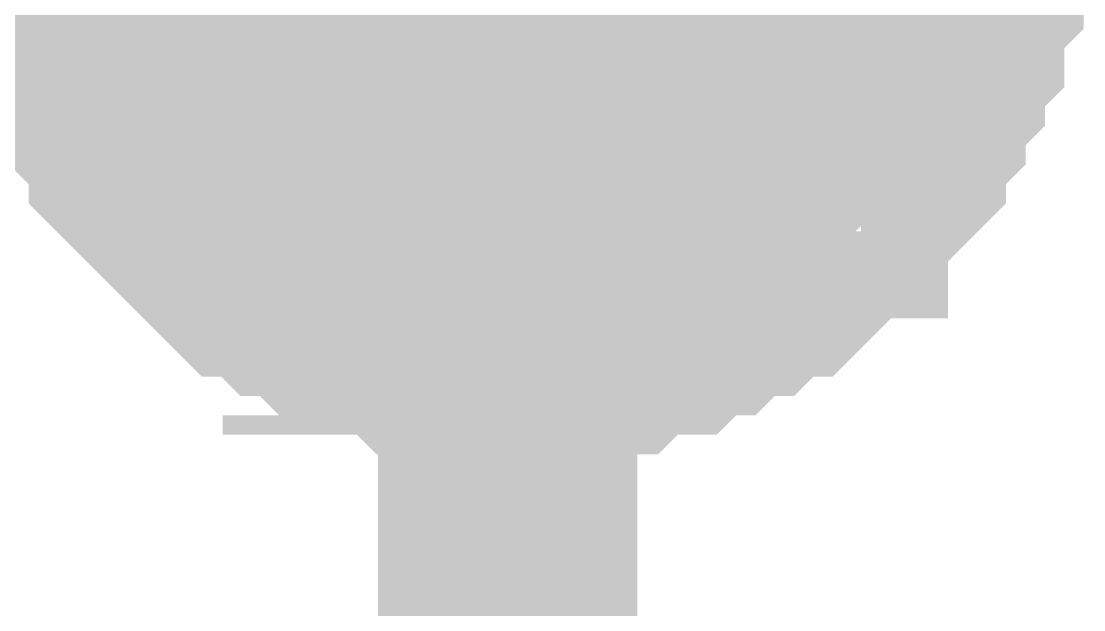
# Model space of a CAD drawing. Header units: millimetres. Extents: x 0 to 800, y 0 to 567.
# Drawn here: x 595.437 to 596.663, y 187.148 to 187.828 of the extents above; entities that cross this region are included whole.
import ezdxf

# ---------------------------------------------------------------- set-up
doc = ezdxf.new("R2010")
doc.units = ezdxf.units.MM
doc.layers.add('Sheet', color=255, linetype='Continuous')

msp = doc.modelspace()

# ---------------------------------------------------------------- linework, layer by layer
at = {"layer": 'Sheet'}
for points, const_width in [([(570.0153, 224.906), (570.0153, 187.9928), (595.9983, 187.9928), (595.9983, 185.9994)], 0.2997), ([(595.9983, 187.4777), (595.9759, 187.4777), (595.9535, 187.4777), (595.9311, 187.4777), (595.9087, 187.4777), (595.8863, 187.5001), (595.8639, 187.5001), (595.8191, 187.5001), (595.8191, 187.5225), (595.7967, 187.5225), (595.7744, 187.5449), (595.752, 187.5449), (595.7296, 187.5673), (595.7072, 187.5673), (595.6848, 187.5897), (595.6624, 187.6121), (595.64, 187.6345), (595.64, 187.6345), (595.6176, 187.6569), (595.5952, 187.6793), (595.5952, 187.7017), (595.5728, 187.7241), (595.5728, 187.7465), (595.5504, 187.7689), (595.5504, 187.7913), (595.528, 187.8137), (595.528, 187.8361), (595.528, 187.8585), (595.5056, 187.8809), (595.5056, 187.9032), (595.5056, 187.948), (595.5056, 187.9704), (595.5056, 187.9928)], 0.2997), ([(595.9983, 187.4777), (595.9759, 187.4777), (595.9535, 187.4777), (595.9311, 187.4777), (595.9087, 187.4777), (595.8863, 187.5001), (595.8639, 187.5001), (595.8191, 187.5001), (595.8191, 187.5225), (595.7967, 187.5225), (595.7744, 187.5449), (595.752, 187.5449), (595.7296, 187.5673), (595.7072, 187.5673), (595.6848, 187.5897), (595.6624, 187.6121), (595.64, 187.6345), (595.64, 187.6345), (595.6176, 187.6569), (595.5952, 187.6793), (595.5952, 187.7017), (595.5728, 187.7241), (595.5728, 187.7465), (595.5504, 187.7689), (595.5504, 187.7913), (595.528, 187.8137), (595.528, 187.8361), (595.528, 187.8585), (595.5056, 187.8809), (595.5056, 187.9032), (595.5056, 187.948), (595.5056, 187.9704), (595.5056, 187.9928)], 0.2997), ([(595.9983, 187.4777), (595.9759, 187.4777), (595.9535, 187.4777), (595.9311, 187.4777), (595.9087, 187.4777), (595.8863, 187.5001), (595.8639, 187.5001), (595.8191, 187.5001), (595.8191, 187.5225), (595.7967, 187.5225), (595.7744, 187.5449), (595.752, 187.5449), (595.7296, 187.5673), (595.7072, 187.5673), (595.6848, 187.5897), (595.6624, 187.6121), (595.64, 187.6345), (595.64, 187.6345), (595.6176, 187.6569), (595.5952, 187.6793), (595.5952, 187.7017), (595.5728, 187.7241), (595.5728, 187.7465), (595.5504, 187.7689), (595.5504, 187.7913), (595.528, 187.8137), (595.528, 187.8361), (595.528, 187.8585), (595.5056, 187.8809), (595.5056, 187.9032), (595.5056, 187.948), (595.5056, 187.9704), (595.5056, 187.9928)], 0.2997), ([(595.9983, 187.4777), (595.9759, 187.4777), (595.9535, 187.4777), (595.9311, 187.4777), (595.9087, 187.4777), (595.8863, 187.5001), (595.8639, 187.5001), (595.8191, 187.5001), (595.8191, 187.5225), (595.7967, 187.5225), (595.7744, 187.5449), (595.752, 187.5449), (595.7296, 187.5673), (595.7072, 187.5673), (595.6848, 187.5897), (595.6624, 187.6121), (595.64, 187.6345), (595.64, 187.6345), (595.6176, 187.6569), (595.5952, 187.6793), (595.5952, 187.7017), (595.5728, 187.7241), (595.5728, 187.7465), (595.5504, 187.7689), (595.5504, 187.7913), (595.528, 187.8137), (595.528, 187.8361), (595.528, 187.8585), (595.5056, 187.8809), (595.5056, 187.9032), (595.5056, 187.948), (595.5056, 187.9704), (595.5056, 187.9928)], 0.2997), ([(595.9983, 187.4777), (595.9759, 187.4777), (595.9535, 187.4777), (595.9311, 187.4777), (595.9087, 187.4777), (595.8863, 187.5001), (595.8639, 187.5001), (595.8191, 187.5001), (595.8191, 187.5225), (595.7967, 187.5225), (595.7744, 187.5449), (595.752, 187.5449), (595.7296, 187.5673), (595.7072, 187.5673), (595.6848, 187.5897), (595.6624, 187.6121), (595.64, 187.6345), (595.64, 187.6345), (595.6176, 187.6569), (595.5952, 187.6793), (595.5952, 187.7017), (595.5728, 187.7241), (595.5728, 187.7465), (595.5504, 187.7689), (595.5504, 187.7913), (595.528, 187.8137), (595.528, 187.8361), (595.528, 187.8585), (595.5056, 187.8809), (595.5056, 187.9032), (595.5056, 187.948), (595.5056, 187.9704), (595.5056, 187.9928)], 0.2997), ([(595.9983, 187.4777), (595.9759, 187.4777), (595.9535, 187.4777), (595.9311, 187.4777), (595.9087, 187.4777), (595.8863, 187.5001), (595.8639, 187.5001), (595.8191, 187.5001), (595.8191, 187.5225), (595.7967, 187.5225), (595.7744, 187.5449), (595.752, 187.5449), (595.7296, 187.5673), (595.7072, 187.5673), (595.6848, 187.5897), (595.6624, 187.6121), (595.64, 187.6345), (595.64, 187.6345), (595.6176, 187.6569), (595.5952, 187.6793), (595.5952, 187.7017), (595.5728, 187.7241), (595.5728, 187.7465), (595.5504, 187.7689), (595.5504, 187.7913), (595.528, 187.8137), (595.528, 187.8361), (595.528, 187.8585), (595.5056, 187.8809), (595.5056, 187.9032), (595.5056, 187.948), (595.5056, 187.9704), (595.5056, 187.9928)], 0.2997), ([(595.9983, 187.4777), (595.9759, 187.4777), (595.9535, 187.4777), (595.9311, 187.4777), (595.9087, 187.4777), (595.8863, 187.5001), (595.8639, 187.5001), (595.8191, 187.5001), (595.8191, 187.5225), (595.7967, 187.5225), (595.7744, 187.5449), (595.752, 187.5449), (595.7296, 187.5673), (595.7072, 187.5673), (595.6848, 187.5897), (595.6624, 187.6121), (595.64, 187.6345), (595.64, 187.6345), (595.6176, 187.6569), (595.5952, 187.6793), (595.5952, 187.7017), (595.5728, 187.7241), (595.5728, 187.7465), (595.5504, 187.7689), (595.5504, 187.7913), (595.528, 187.8137), (595.528, 187.8361), (595.528, 187.8585), (595.5056, 187.8809), (595.5056, 187.9032), (595.5056, 187.948), (595.5056, 187.9704), (595.5056, 187.9928)], 0.2997), ([(595.9983, 187.4777), (595.9759, 187.4777), (595.9535, 187.4777), (595.9311, 187.4777), (595.9087, 187.4777), (595.8863, 187.5001), (595.8639, 187.5001), (595.8191, 187.5001), (595.8191, 187.5225), (595.7967, 187.5225), (595.7744, 187.5449), (595.752, 187.5449), (595.7296, 187.5673), (595.7072, 187.5673), (595.6848, 187.5897), (595.6624, 187.6121), (595.64, 187.6345), (595.64, 187.6345), (595.6176, 187.6569), (595.5952, 187.6793), (595.5952, 187.7017), (595.5728, 187.7241), (595.5728, 187.7465), (595.5504, 187.7689), (595.5504, 187.7913), (595.528, 187.8137), (595.528, 187.8361), (595.528, 187.8585), (595.5056, 187.8809), (595.5056, 187.9032), (595.5056, 187.948), (595.5056, 187.9704), (595.5056, 187.9928)], 0.2997), ([(595.9983, 187.4777), (595.9759, 187.4777), (595.9535, 187.4777), (595.9311, 187.4777), (595.9087, 187.4777), (595.8863, 187.5001), (595.8639, 187.5001), (595.8191, 187.5001), (595.8191, 187.5225), (595.7967, 187.5225), (595.7744, 187.5449), (595.752, 187.5449), (595.7296, 187.5673), (595.7072, 187.5673), (595.6848, 187.5897), (595.6624, 187.6121), (595.64, 187.6345), (595.64, 187.6345), (595.6176, 187.6569), (595.5952, 187.6793), (595.5952, 187.7017), (595.5728, 187.7241), (595.5728, 187.7465), (595.5504, 187.7689), (595.5504, 187.7913), (595.528, 187.8137), (595.528, 187.8361), (595.528, 187.8585), (595.5056, 187.8809), (595.5056, 187.9032), (595.5056, 187.948), (595.5056, 187.9704), (595.5056, 187.9928)], 0.2997), ([(596.5135, 187.9928), (596.5135, 187.9704), (596.5135, 187.948), (596.5135, 187.9032), (596.5135, 187.8809), (596.4911, 187.8585), (596.4911, 187.8361), (596.4911, 187.8137), (596.4687, 187.7913), (596.4687, 187.7689), (596.4463, 187.7465), (596.4463, 187.7241), (596.4239, 187.7017), (596.4239, 187.6793), (596.4015, 187.6569), (596.3791, 187.6345), (596.3567, 187.6345), (596.3567, 187.6121), (596.3343, 187.5897), (596.3119, 187.5673), (596.2895, 187.5673), (596.2671, 187.5449), (596.2447, 187.5449), (596.2223, 187.5225), (596.1999, 187.5225), (596.1775, 187.5001), (596.1551, 187.5001), (596.1327, 187.5001), (596.1103, 187.4777), (596.0879, 187.4777), (596.0431, 187.4777), (596.0207, 187.4777), (595.9983, 187.4777)], 0.2997), ([(596.5135, 187.9928), (596.5135, 187.9704), (596.5135, 187.948), (596.5135, 187.9032), (596.5135, 187.8809), (596.4911, 187.8585), (596.4911, 187.8361), (596.4911, 187.8137), (596.4687, 187.7913), (596.4687, 187.7689), (596.4463, 187.7465), (596.4463, 187.7241), (596.4239, 187.7017), (596.4239, 187.6793), (596.4015, 187.6569), (596.3791, 187.6345), (596.3567, 187.6345), (596.3567, 187.6121), (596.3343, 187.5897), (596.3119, 187.5673), (596.2895, 187.5673), (596.2671, 187.5449), (596.2447, 187.5449), (596.2223, 187.5225), (596.1999, 187.5225), (596.1775, 187.5001), (596.1551, 187.5001), (596.1327, 187.5001), (596.1103, 187.4777), (596.0879, 187.4777), (596.0431, 187.4777), (596.0207, 187.4777), (595.9983, 187.4777)], 0.2997), ([(596.5135, 187.9928), (596.5135, 187.9704), (596.5135, 187.948), (596.5135, 187.9032), (596.5135, 187.8809), (596.4911, 187.8585), (596.4911, 187.8361), (596.4911, 187.8137), (596.4687, 187.7913), (596.4687, 187.7689), (596.4463, 187.7465), (596.4463, 187.7241), (596.4239, 187.7017), (596.4239, 187.6793), (596.4015, 187.6569), (596.3791, 187.6345), (596.3567, 187.6345), (596.3567, 187.6121), (596.3343, 187.5897), (596.3119, 187.5673), (596.2895, 187.5673), (596.2671, 187.5449), (596.2447, 187.5449), (596.2223, 187.5225), (596.1999, 187.5225), (596.1775, 187.5001), (596.1551, 187.5001), (596.1327, 187.5001), (596.1103, 187.4777), (596.0879, 187.4777), (596.0431, 187.4777), (596.0207, 187.4777), (595.9983, 187.4777)], 0.2997), ([(596.5135, 187.9928), (596.5135, 187.9704), (596.5135, 187.948), (596.5135, 187.9032), (596.5135, 187.8809), (596.4911, 187.8585), (596.4911, 187.8361), (596.4911, 187.8137), (596.4687, 187.7913), (596.4687, 187.7689), (596.4463, 187.7465), (596.4463, 187.7241), (596.4239, 187.7017), (596.4239, 187.6793), (596.4015, 187.6569), (596.3791, 187.6345), (596.3567, 187.6345), (596.3567, 187.6121), (596.3343, 187.5897), (596.3119, 187.5673), (596.2895, 187.5673), (596.2671, 187.5449), (596.2447, 187.5449), (596.2223, 187.5225), (596.1999, 187.5225), (596.1775, 187.5001), (596.1551, 187.5001), (596.1327, 187.5001), (596.1103, 187.4777), (596.0879, 187.4777), (596.0431, 187.4777), (596.0207, 187.4777), (595.9983, 187.4777)], 0.2997), ([(596.5135, 187.9928), (596.5135, 187.9704), (596.5135, 187.948), (596.5135, 187.9032), (596.5135, 187.8809), (596.4911, 187.8585), (596.4911, 187.8361), (596.4911, 187.8137), (596.4687, 187.7913), (596.4687, 187.7689), (596.4463, 187.7465), (596.4463, 187.7241), (596.4239, 187.7017), (596.4239, 187.6793), (596.4015, 187.6569), (596.3791, 187.6345), (596.3567, 187.6345), (596.3567, 187.6121), (596.3343, 187.5897), (596.3119, 187.5673), (596.2895, 187.5673), (596.2671, 187.5449), (596.2447, 187.5449), (596.2223, 187.5225), (596.1999, 187.5225), (596.1775, 187.5001), (596.1551, 187.5001), (596.1327, 187.5001), (596.1103, 187.4777), (596.0879, 187.4777), (596.0431, 187.4777), (596.0207, 187.4777), (595.9983, 187.4777)], 0.2997), ([(596.5135, 187.9928), (596.5135, 187.9704), (596.5135, 187.948), (596.5135, 187.9032), (596.5135, 187.8809), (596.4911, 187.8585), (596.4911, 187.8361), (596.4911, 187.8137), (596.4687, 187.7913), (596.4687, 187.7689), (596.4463, 187.7465), (596.4463, 187.7241), (596.4239, 187.7017), (596.4239, 187.6793), (596.4015, 187.6569), (596.3791, 187.6345), (596.3567, 187.6345), (596.3567, 187.6121), (596.3343, 187.5897), (596.3119, 187.5673), (596.2895, 187.5673), (596.2671, 187.5449), (596.2447, 187.5449), (596.2223, 187.5225), (596.1999, 187.5225), (596.1775, 187.5001), (596.1551, 187.5001), (596.1327, 187.5001), (596.1103, 187.4777), (596.0879, 187.4777), (596.0431, 187.4777), (596.0207, 187.4777), (595.9983, 187.4777)], 0.2997), ([(596.5135, 187.9928), (596.5135, 187.9704), (596.5135, 187.948), (596.5135, 187.9032), (596.5135, 187.8809), (596.4911, 187.8585), (596.4911, 187.8361), (596.4911, 187.8137), (596.4687, 187.7913), (596.4687, 187.7689), (596.4463, 187.7465), (596.4463, 187.7241), (596.4239, 187.7017), (596.4239, 187.6793), (596.4015, 187.6569), (596.3791, 187.6345), (596.3567, 187.6345), (596.3567, 187.6121), (596.3343, 187.5897), (596.3119, 187.5673), (596.2895, 187.5673), (596.2671, 187.5449), (596.2447, 187.5449), (596.2223, 187.5225), (596.1999, 187.5225), (596.1775, 187.5001), (596.1551, 187.5001), (596.1327, 187.5001), (596.1103, 187.4777), (596.0879, 187.4777), (596.0431, 187.4777), (596.0207, 187.4777), (595.9983, 187.4777)], 0.2997), ([(596.5135, 187.9928), (596.5135, 187.9704), (596.5135, 187.948), (596.5135, 187.9032), (596.5135, 187.8809), (596.4911, 187.8585), (596.4911, 187.8361), (596.4911, 187.8137), (596.4687, 187.7913), (596.4687, 187.7689), (596.4463, 187.7465), (596.4463, 187.7241), (596.4239, 187.7017), (596.4239, 187.6793), (596.4015, 187.6569), (596.3791, 187.6345), (596.3567, 187.6345), (596.3567, 187.6121), (596.3343, 187.5897), (596.3119, 187.5673), (596.2895, 187.5673), (596.2671, 187.5449), (596.2447, 187.5449), (596.2223, 187.5225), (596.1999, 187.5225), (596.1775, 187.5001), (596.1551, 187.5001), (596.1327, 187.5001), (596.1103, 187.4777), (596.0879, 187.4777), (596.0431, 187.4777), (596.0207, 187.4777), (595.9983, 187.4777)], 0.2997), ([(596.5135, 187.9928), (596.5135, 187.9704), (596.5135, 187.948), (596.5135, 187.9032), (596.5135, 187.8809), (596.4911, 187.8585), (596.4911, 187.8361), (596.4911, 187.8137), (596.4687, 187.7913), (596.4687, 187.7689), (596.4463, 187.7465), (596.4463, 187.7241), (596.4239, 187.7017), (596.4239, 187.6793), (596.4015, 187.6569), (596.3791, 187.6345), (596.3567, 187.6345), (596.3567, 187.6121), (596.3343, 187.5897), (596.3119, 187.5673), (596.2895, 187.5673), (596.2671, 187.5449), (596.2447, 187.5449), (596.2223, 187.5225), (596.1999, 187.5225), (596.1775, 187.5001), (596.1551, 187.5001), (596.1327, 187.5001), (596.1103, 187.4777), (596.0879, 187.4777), (596.0431, 187.4777), (596.0207, 187.4777), (595.9983, 187.4777)], 0.2997), ([(595.9983, 187.4777), (595.9759, 187.4777), (595.9535, 187.4777), (595.9311, 187.4777), (595.9087, 187.4777), (595.8863, 187.5001), (595.8639, 187.5001), (595.8191, 187.5001), (595.8191, 187.5225), (595.7967, 187.5225), (595.7744, 187.5449), (595.752, 187.5449), (595.7296, 187.5673), (595.7072, 187.5673), (595.6848, 187.5897), (595.6624, 187.6121), (595.64, 187.6345), (595.64, 187.6345), (595.6176, 187.6569), (595.5952, 187.6793), (595.5952, 187.7017), (595.5728, 187.7241), (595.5728, 187.7465), (595.5504, 187.7689), (595.5504, 187.7913), (595.528, 187.8137), (595.528, 187.8361), (595.528, 187.8585), (595.5056, 187.8809)], 0.0991), ([(595.9983, 187.4777), (595.9759, 187.4777), (595.9535, 187.4777), (595.9311, 187.4777), (595.9087, 187.4777), (595.8863, 187.5001), (595.8639, 187.5001), (595.8191, 187.5001), (595.8191, 187.5225), (595.7967, 187.5225), (595.7744, 187.5449), (595.752, 187.5449), (595.7296, 187.5673), (595.7072, 187.5673), (595.6848, 187.5897), (595.6624, 187.6121), (595.64, 187.6345), (595.64, 187.6345), (595.6176, 187.6569), (595.5952, 187.6793), (595.5952, 187.7017), (595.5728, 187.7241), (595.5728, 187.7465), (595.5504, 187.7689), (595.5504, 187.7913), (595.528, 187.8137), (595.528, 187.8361), (595.528, 187.8585), (595.5056, 187.8809)], 0.0991), ([(595.9983, 187.4777), (595.9759, 187.4777), (595.9535, 187.4777), (595.9311, 187.4777), (595.9087, 187.4777), (595.8863, 187.5001), (595.8639, 187.5001), (595.8191, 187.5001), (595.8191, 187.5225), (595.7967, 187.5225), (595.7744, 187.5449), (595.752, 187.5449), (595.7296, 187.5673), (595.7072, 187.5673), (595.6848, 187.5897), (595.6624, 187.6121), (595.64, 187.6345), (595.64, 187.6345), (595.6176, 187.6569), (595.5952, 187.6793), (595.5952, 187.7017), (595.5728, 187.7241), (595.5728, 187.7465), (595.5504, 187.7689), (595.5504, 187.7913), (595.528, 187.8137), (595.528, 187.8361), (595.528, 187.8585), (595.5056, 187.8809)], 0.0991), ([(595.9983, 187.4777), (595.9759, 187.4777), (595.9535, 187.4777), (595.9311, 187.4777), (595.9087, 187.4777), (595.8863, 187.5001), (595.8639, 187.5001), (595.8191, 187.5001), (595.8191, 187.5225), (595.7967, 187.5225), (595.7744, 187.5449), (595.752, 187.5449), (595.7296, 187.5673), (595.7072, 187.5673), (595.6848, 187.5897), (595.6624, 187.6121), (595.64, 187.6345), (595.64, 187.6345), (595.6176, 187.6569), (595.5952, 187.6793), (595.5952, 187.7017), (595.5728, 187.7241), (595.5728, 187.7465), (595.5504, 187.7689), (595.5504, 187.7913), (595.528, 187.8137), (595.528, 187.8361), (595.528, 187.8585), (595.5056, 187.8809)], 0.0991), ([(595.9983, 187.4777), (595.9759, 187.4777), (595.9535, 187.4777), (595.9311, 187.4777), (595.9087, 187.4777), (595.8863, 187.5001), (595.8639, 187.5001), (595.8191, 187.5001), (595.8191, 187.5225), (595.7967, 187.5225), (595.7744, 187.5449), (595.752, 187.5449), (595.7296, 187.5673), (595.7072, 187.5673), (595.6848, 187.5897), (595.6624, 187.6121), (595.64, 187.6345), (595.64, 187.6345), (595.6176, 187.6569), (595.5952, 187.6793), (595.5952, 187.7017), (595.5728, 187.7241), (595.5728, 187.7465), (595.5504, 187.7689), (595.5504, 187.7913), (595.528, 187.8137), (595.528, 187.8361), (595.528, 187.8585), (595.5056, 187.8809)], 0.0991), ([(595.9983, 187.4777), (595.9759, 187.4777), (595.9535, 187.4777), (595.9311, 187.4777), (595.9087, 187.4777), (595.8863, 187.5001), (595.8639, 187.5001), (595.8191, 187.5001), (595.8191, 187.5225), (595.7967, 187.5225), (595.7744, 187.5449), (595.752, 187.5449), (595.7296, 187.5673), (595.7072, 187.5673), (595.6848, 187.5897), (595.6624, 187.6121), (595.64, 187.6345), (595.64, 187.6345), (595.6176, 187.6569), (595.5952, 187.6793), (595.5952, 187.7017), (595.5728, 187.7241), (595.5728, 187.7465), (595.5504, 187.7689), (595.5504, 187.7913), (595.528, 187.8137), (595.528, 187.8361), (595.528, 187.8585), (595.5056, 187.8809)], 0.0991), ([(595.9983, 187.4777), (595.9759, 187.4777), (595.9535, 187.4777), (595.9311, 187.4777), (595.9087, 187.4777), (595.8863, 187.5001), (595.8639, 187.5001), (595.8191, 187.5001), (595.8191, 187.5225), (595.7967, 187.5225), (595.7744, 187.5449), (595.752, 187.5449), (595.7296, 187.5673), (595.7072, 187.5673), (595.6848, 187.5897), (595.6624, 187.6121), (595.64, 187.6345), (595.64, 187.6345), (595.6176, 187.6569), (595.5952, 187.6793), (595.5952, 187.7017), (595.5728, 187.7241), (595.5728, 187.7465), (595.5504, 187.7689), (595.5504, 187.7913), (595.528, 187.8137), (595.528, 187.8361), (595.528, 187.8585), (595.5056, 187.8809)], 0.0991), ([(595.9983, 187.4777), (595.9759, 187.4777), (595.9535, 187.4777), (595.9311, 187.4777), (595.9087, 187.4777), (595.8863, 187.5001), (595.8639, 187.5001), (595.8191, 187.5001), (595.8191, 187.5225), (595.7967, 187.5225), (595.7744, 187.5449), (595.752, 187.5449), (595.7296, 187.5673), (595.7072, 187.5673), (595.6848, 187.5897), (595.6624, 187.6121), (595.64, 187.6345), (595.64, 187.6345), (595.6176, 187.6569), (595.5952, 187.6793), (595.5952, 187.7017), (595.5728, 187.7241), (595.5728, 187.7465), (595.5504, 187.7689), (595.5504, 187.7913), (595.528, 187.8137), (595.528, 187.8361), (595.528, 187.8585), (595.5056, 187.8809)], 0.0991), ([(595.9983, 187.4777), (595.9759, 187.4777), (595.9535, 187.4777), (595.9311, 187.4777), (595.9087, 187.4777), (595.8863, 187.5001), (595.8639, 187.5001), (595.8191, 187.5001), (595.8191, 187.5225), (595.7967, 187.5225), (595.7744, 187.5449), (595.752, 187.5449), (595.7296, 187.5673), (595.7072, 187.5673), (595.6848, 187.5897), (595.6624, 187.6121), (595.64, 187.6345), (595.64, 187.6345), (595.6176, 187.6569), (595.5952, 187.6793), (595.5952, 187.7017), (595.5728, 187.7241), (595.5728, 187.7465), (595.5504, 187.7689), (595.5504, 187.7913), (595.528, 187.8137), (595.528, 187.8361), (595.528, 187.8585), (595.5056, 187.8809)], 0.0991), ([(596.5135, 187.8809), (596.4911, 187.8585), (596.4911, 187.8361), (596.4911, 187.8137), (596.4687, 187.7913), (596.4687, 187.7689), (596.4463, 187.7465), (596.4463, 187.7241), (596.4239, 187.7017), (596.4239, 187.6793), (596.4015, 187.6569), (596.3791, 187.6345), (596.3567, 187.6345), (596.3567, 187.6121), (596.3343, 187.5897), (596.3119, 187.5673), (596.2895, 187.5673), (596.2671, 187.5449), (596.2447, 187.5449), (596.2223, 187.5225), (596.1999, 187.5225), (596.1775, 187.5001), (596.1551, 187.5001), (596.1327, 187.5001), (596.1103, 187.4777), (596.0879, 187.4777), (596.0431, 187.4777), (596.0207, 187.4777), (595.9983, 187.4777)], 0.0991), ([(596.5135, 187.8809), (596.4911, 187.8585), (596.4911, 187.8361), (596.4911, 187.8137), (596.4687, 187.7913), (596.4687, 187.7689), (596.4463, 187.7465), (596.4463, 187.7241), (596.4239, 187.7017), (596.4239, 187.6793), (596.4015, 187.6569), (596.3791, 187.6345), (596.3567, 187.6345), (596.3567, 187.6121), (596.3343, 187.5897), (596.3119, 187.5673), (596.2895, 187.5673), (596.2671, 187.5449), (596.2447, 187.5449), (596.2223, 187.5225), (596.1999, 187.5225), (596.1775, 187.5001), (596.1551, 187.5001), (596.1327, 187.5001), (596.1103, 187.4777), (596.0879, 187.4777), (596.0431, 187.4777), (596.0207, 187.4777), (595.9983, 187.4777)], 0.0991), ([(596.5135, 187.8809), (596.4911, 187.8585), (596.4911, 187.8361), (596.4911, 187.8137), (596.4687, 187.7913), (596.4687, 187.7689), (596.4463, 187.7465), (596.4463, 187.7241), (596.4239, 187.7017), (596.4239, 187.6793), (596.4015, 187.6569), (596.3791, 187.6345), (596.3567, 187.6345), (596.3567, 187.6121), (596.3343, 187.5897), (596.3119, 187.5673), (596.2895, 187.5673), (596.2671, 187.5449), (596.2447, 187.5449), (596.2223, 187.5225), (596.1999, 187.5225), (596.1775, 187.5001), (596.1551, 187.5001), (596.1327, 187.5001), (596.1103, 187.4777), (596.0879, 187.4777), (596.0431, 187.4777), (596.0207, 187.4777), (595.9983, 187.4777)], 0.0991), ([(596.5135, 187.8809), (596.4911, 187.8585), (596.4911, 187.8361), (596.4911, 187.8137), (596.4687, 187.7913), (596.4687, 187.7689), (596.4463, 187.7465), (596.4463, 187.7241), (596.4239, 187.7017), (596.4239, 187.6793), (596.4015, 187.6569), (596.3791, 187.6345), (596.3567, 187.6345), (596.3567, 187.6121), (596.3343, 187.5897), (596.3119, 187.5673), (596.2895, 187.5673), (596.2671, 187.5449), (596.2447, 187.5449), (596.2223, 187.5225), (596.1999, 187.5225), (596.1775, 187.5001), (596.1551, 187.5001), (596.1327, 187.5001), (596.1103, 187.4777), (596.0879, 187.4777), (596.0431, 187.4777), (596.0207, 187.4777), (595.9983, 187.4777)], 0.0991), ([(596.5135, 187.8809), (596.4911, 187.8585), (596.4911, 187.8361), (596.4911, 187.8137), (596.4687, 187.7913), (596.4687, 187.7689), (596.4463, 187.7465), (596.4463, 187.7241), (596.4239, 187.7017), (596.4239, 187.6793), (596.4015, 187.6569), (596.3791, 187.6345), (596.3567, 187.6345), (596.3567, 187.6121), (596.3343, 187.5897), (596.3119, 187.5673), (596.2895, 187.5673), (596.2671, 187.5449), (596.2447, 187.5449), (596.2223, 187.5225), (596.1999, 187.5225), (596.1775, 187.5001), (596.1551, 187.5001), (596.1327, 187.5001), (596.1103, 187.4777), (596.0879, 187.4777), (596.0431, 187.4777), (596.0207, 187.4777), (595.9983, 187.4777)], 0.0991), ([(596.5135, 187.8809), (596.4911, 187.8585), (596.4911, 187.8361), (596.4911, 187.8137), (596.4687, 187.7913), (596.4687, 187.7689), (596.4463, 187.7465), (596.4463, 187.7241), (596.4239, 187.7017), (596.4239, 187.6793), (596.4015, 187.6569), (596.3791, 187.6345), (596.3567, 187.6345), (596.3567, 187.6121), (596.3343, 187.5897), (596.3119, 187.5673), (596.2895, 187.5673), (596.2671, 187.5449), (596.2447, 187.5449), (596.2223, 187.5225), (596.1999, 187.5225), (596.1775, 187.5001), (596.1551, 187.5001), (596.1327, 187.5001), (596.1103, 187.4777), (596.0879, 187.4777), (596.0431, 187.4777), (596.0207, 187.4777), (595.9983, 187.4777)], 0.0991), ([(596.5135, 187.8809), (596.4911, 187.8585), (596.4911, 187.8361), (596.4911, 187.8137), (596.4687, 187.7913), (596.4687, 187.7689), (596.4463, 187.7465), (596.4463, 187.7241), (596.4239, 187.7017), (596.4239, 187.6793), (596.4015, 187.6569), (596.3791, 187.6345), (596.3567, 187.6345), (596.3567, 187.6121), (596.3343, 187.5897), (596.3119, 187.5673), (596.2895, 187.5673), (596.2671, 187.5449), (596.2447, 187.5449), (596.2223, 187.5225), (596.1999, 187.5225), (596.1775, 187.5001), (596.1551, 187.5001), (596.1327, 187.5001), (596.1103, 187.4777), (596.0879, 187.4777), (596.0431, 187.4777), (596.0207, 187.4777), (595.9983, 187.4777)], 0.0991), ([(596.5135, 187.8809), (596.4911, 187.8585), (596.4911, 187.8361), (596.4911, 187.8137), (596.4687, 187.7913), (596.4687, 187.7689), (596.4463, 187.7465), (596.4463, 187.7241), (596.4239, 187.7017), (596.4239, 187.6793), (596.4015, 187.6569), (596.3791, 187.6345), (596.3567, 187.6345), (596.3567, 187.6121), (596.3343, 187.5897), (596.3119, 187.5673), (596.2895, 187.5673), (596.2671, 187.5449), (596.2447, 187.5449), (596.2223, 187.5225), (596.1999, 187.5225), (596.1775, 187.5001), (596.1551, 187.5001), (596.1327, 187.5001), (596.1103, 187.4777), (596.0879, 187.4777), (596.0431, 187.4777), (596.0207, 187.4777), (595.9983, 187.4777)], 0.0991), ([(596.5135, 187.8809), (596.4911, 187.8585), (596.4911, 187.8361), (596.4911, 187.8137), (596.4687, 187.7913), (596.4687, 187.7689), (596.4463, 187.7465), (596.4463, 187.7241), (596.4239, 187.7017), (596.4239, 187.6793), (596.4015, 187.6569), (596.3791, 187.6345), (596.3567, 187.6345), (596.3567, 187.6121), (596.3343, 187.5897), (596.3119, 187.5673), (596.2895, 187.5673), (596.2671, 187.5449), (596.2447, 187.5449), (596.2223, 187.5225), (596.1999, 187.5225), (596.1775, 187.5001), (596.1551, 187.5001), (596.1327, 187.5001), (596.1103, 187.4777), (596.0879, 187.4777), (596.0431, 187.4777), (596.0207, 187.4777), (595.9983, 187.4777)], 0.0991)]:
    msp.add_lwpolyline(points, dxfattribs=dict(at, const_width=const_width))
at = {"layer": 'Sheet', "const_width": 0.508}
msp.add_lwpolyline([(595.7448, 187.9996, 1), (596.2528, 187.9996, 1)], format="xyb", close=True, dxfattribs=at)

doc.saveas('drawing.dxf')
